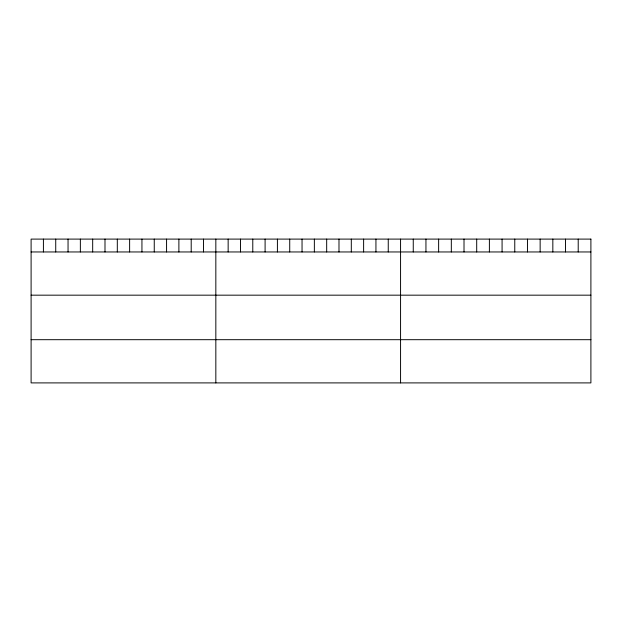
<?xml version="1.0" encoding="UTF-8"?>
<svg xmlns="http://www.w3.org/2000/svg" width="622" height="622" viewBox="0 0 622 622"><rect width="100%" height="100%" fill="white"/><g stroke="black" fill="none" stroke-linecap="round" stroke-linejoin="round"><path stroke-width="0.93" d="M31.1 251.957L590.9 251.957M31.1 295.17L590.9 295.17M31.1 339.69L590.9 339.69M578.211 239.097L578.211 251.957M565.522 239.097L565.522 251.957M552.834 239.097L552.834 251.957M540.145 239.097L540.145 251.957M527.456 239.097L527.456 251.957M514.767 239.097L514.767 251.957M502.078 239.097L502.078 251.957M489.39 239.097L489.39 251.957M476.701 239.097L476.701 251.957M464.012 239.097L464.012 251.957M451.323 239.097L451.323 251.957M438.634 239.097L438.634 251.957M425.946 239.097L425.946 251.957M413.257 239.097L413.257 251.957M400.568 239.097L400.568 382.903M388.252 239.097L388.252 251.957M375.937 239.097L375.937 251.957M363.621 239.097L363.621 251.957M351.306 239.097L351.306 251.957M338.99 239.097L338.99 251.957M326.674 239.097L326.674 251.957M314.359 239.097L314.359 251.957M302.043 239.097L302.043 251.957M289.728 239.097L289.728 251.957M277.412 239.097L277.412 251.957M265.096 239.097L265.096 251.957M252.781 239.097L252.781 251.957M240.465 239.097L240.465 251.957M228.15 239.097L228.15 251.957M215.834 239.097L215.834 382.903M203.518 239.097L203.518 251.957M191.203 239.097L191.203 251.957M178.887 239.097L178.887 251.957M166.572 239.097L166.572 251.957M154.256 239.097L154.256 251.957M141.94 239.097L141.94 251.957M129.625 239.097L129.625 251.957M117.309 239.097L117.309 251.957M104.994 239.097L104.994 251.957M92.678 239.097L92.678 251.957M80.362 239.097L80.362 251.957M68.047 239.097L68.047 251.957M55.731 239.097L55.731 251.957M43.416 239.097L43.416 251.957M590.9 239.097L31.1 239.097L31.1 382.903L590.9 382.903L590.9 239.097"/></g></svg>
